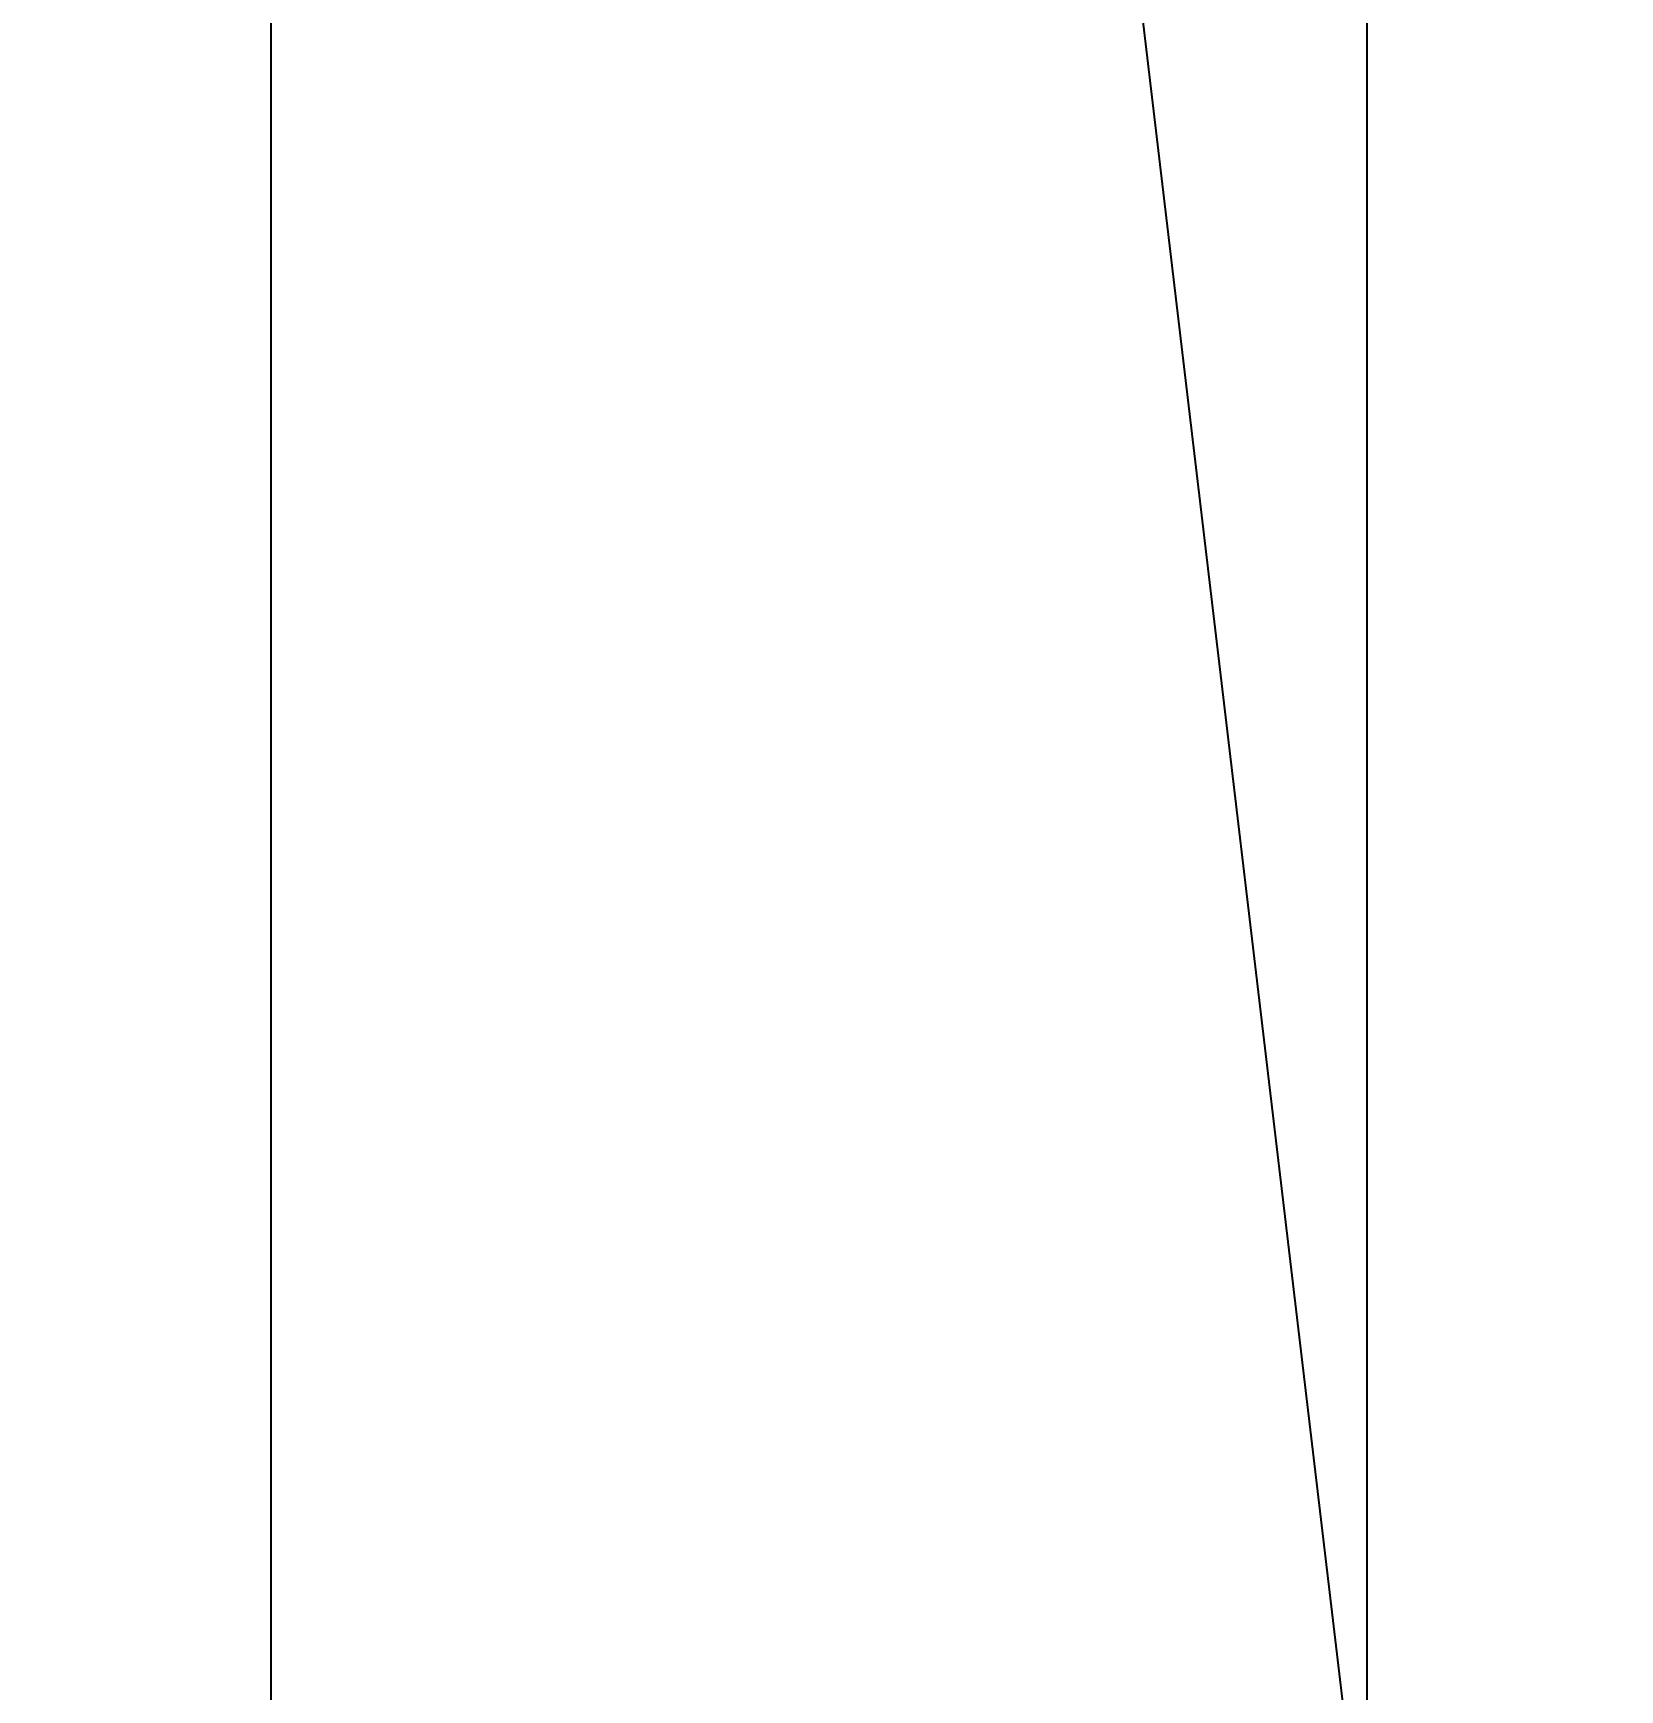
# Model space of a CAD drawing. Header units: millimetres. Extents: x -551172 to 232469, y -3435 to 261611.
# Drawn here: x 70241 to 71110, y 105625 to 106532 of the extents above; entities that cross this region are included whole.
import ezdxf

# ---------------------------------------------------------------- set-up
doc = ezdxf.new("R2010")
doc.units = ezdxf.units.MM
doc.header["$LTSCALE"] = 10
doc.header["$PDMODE"] = 3
doc.layers.get('DEFPOINTS').update_dxf_attribs({"color": 248})
doc.layers.add('06-FUR', color=6, linetype='Continuous')
doc.layers.add('도면층2', color=2, linetype='Continuous')
doc.styles.add('HY 울릉도 L', font='')
doc.styles.get('HY 울릉도 L').set_extended_font_data('HY울릉도L')
doc.linetypes.add('ZIGZAG', pattern='A,0.0001,-0.2,[131,ltypeshp.shx,S=0.2,R=0,X=-0.2,Y=0],-0.4,[131,ltypeshp.shx,S=0.2,R=180,X=0.2,Y=0],-0.2', length=0.8001)
doc.dimstyles.new('30', dxfattribs={"dimscale": 30, "dimtxt": 2, "dimasz": 1, "dimexe": 1, "dimexo": 1, "dimgap": 1, "dimtad": 1, "dimdec": 0, "dimrnd": 0.05, "dimdsep": 46, "dimlunit": 6, "dimtxsty": 'HY 울릉도 L', "dimblk": 'ARCHTICK', "dimcen": 2.5, "dimdle": 1, "dimclrd": 133, "dimclre": 133, "dimclrt": 30, "dimadec": 0, "dimazin": 0, "dimtfac": 1, "dimtdec": 0, "dimtix": 1, "dimtmove": 2, "dimatfit": 3, "dimldrblk": 'ARCHTICK', "dimfxl": 1, "dimlwd": -1, "dimlwe": -1, "dimarcsym": 0})

# ---------------------------------------------------------------- blocks, each defined once
blk = doc.blocks.new('_ArchTick')
at = {"color": 0, "linetype": 'ByBlock', "const_width": 0.15}
blk.add_lwpolyline([(-0.5, -0.5), (0.5, 0.5)], dxfattribs=at)
blk = doc.blocks.new('*D1186')
at = {"layer": '06-FUR', "color": 133, "transparency": 16777216}
for p, q in [((70971.38, 110585.3), (70971.38, 105475.3)), ((71001.38, 110555.3), (71001.38, 110555.3)), ((71001.38, 105505.3), (71001.38, 105505.3))]:
    blk.add_line(p, q, dxfattribs=at)
at = {"layer": 'DEFPOINTS', "color": 0, "transparency": 16777216}
for p in [(70971.38, 110555.3), (70971.38, 105505.3), (70971.38, 105505.3)]:
    blk.add_point(p, dxfattribs=at)
at = {"layer": '06-FUR', "color": 133, "transparency": 16777216, "xscale": 30, "yscale": 30, "zscale": 30}
for p, rotation in [((70971.38, 110555.3), 90), ((70971.38, 105505.3), 270)]:
    blk.add_blockref('_ArchTick', p, dxfattribs=dict(at, rotation=rotation))
at = {"layer": '06-FUR', "color": 30, "transparency": 16777216, "insert": (70905.44, 108030.3), "char_height": 60, "attachment_point": 5, "rotation": 90, "style": 'HY 울릉도 L'}
blk.add_mtext('5,050', dxfattribs=at)

msp = doc.modelspace()

# ---------------------------------------------------------------- linework, layer by layer
at = {"layer": '06-FUR'}
msp.add_line((70371.38, 110555.3), (70971.38, 105505.3), dxfattribs=at)
msp.add_lwpolyline([(70971.38, 105505.3), (70371.38, 105505.3), (70371.38, 110555.3), (70971.38, 110555.3)], close=True, dxfattribs=at)
at = {"layer": '06-FUR', "color": 1, "linetype": 'ZIGZAG', "ltscale": 100}
msp.add_circle((77280, 106770), 15680, dxfattribs=at)
at = {"layer": '도면층2'}
msp.add_line((70371.38, 105505.3), (70371.38, 110555.3), dxfattribs=at)

# ---------------------------------------------------------------- dimensions: what is measured, and where the dimension line sits
at = {"layer": '06-FUR'}
dim = msp.add_linear_dim(base=(70971.38, 105505.3), p1=(70971.38, 110555.3), p2=(70971.38, 105505.3), angle=90, dimstyle='30', override={"dimfxl": 1.25}, dxfattribs=at)
dim.commit()
dim.dimension.update_dxf_attribs({"geometry": '*D1186', "text_midpoint": (70905.44, 108030.3)})

doc.saveas('drawing.dxf')
